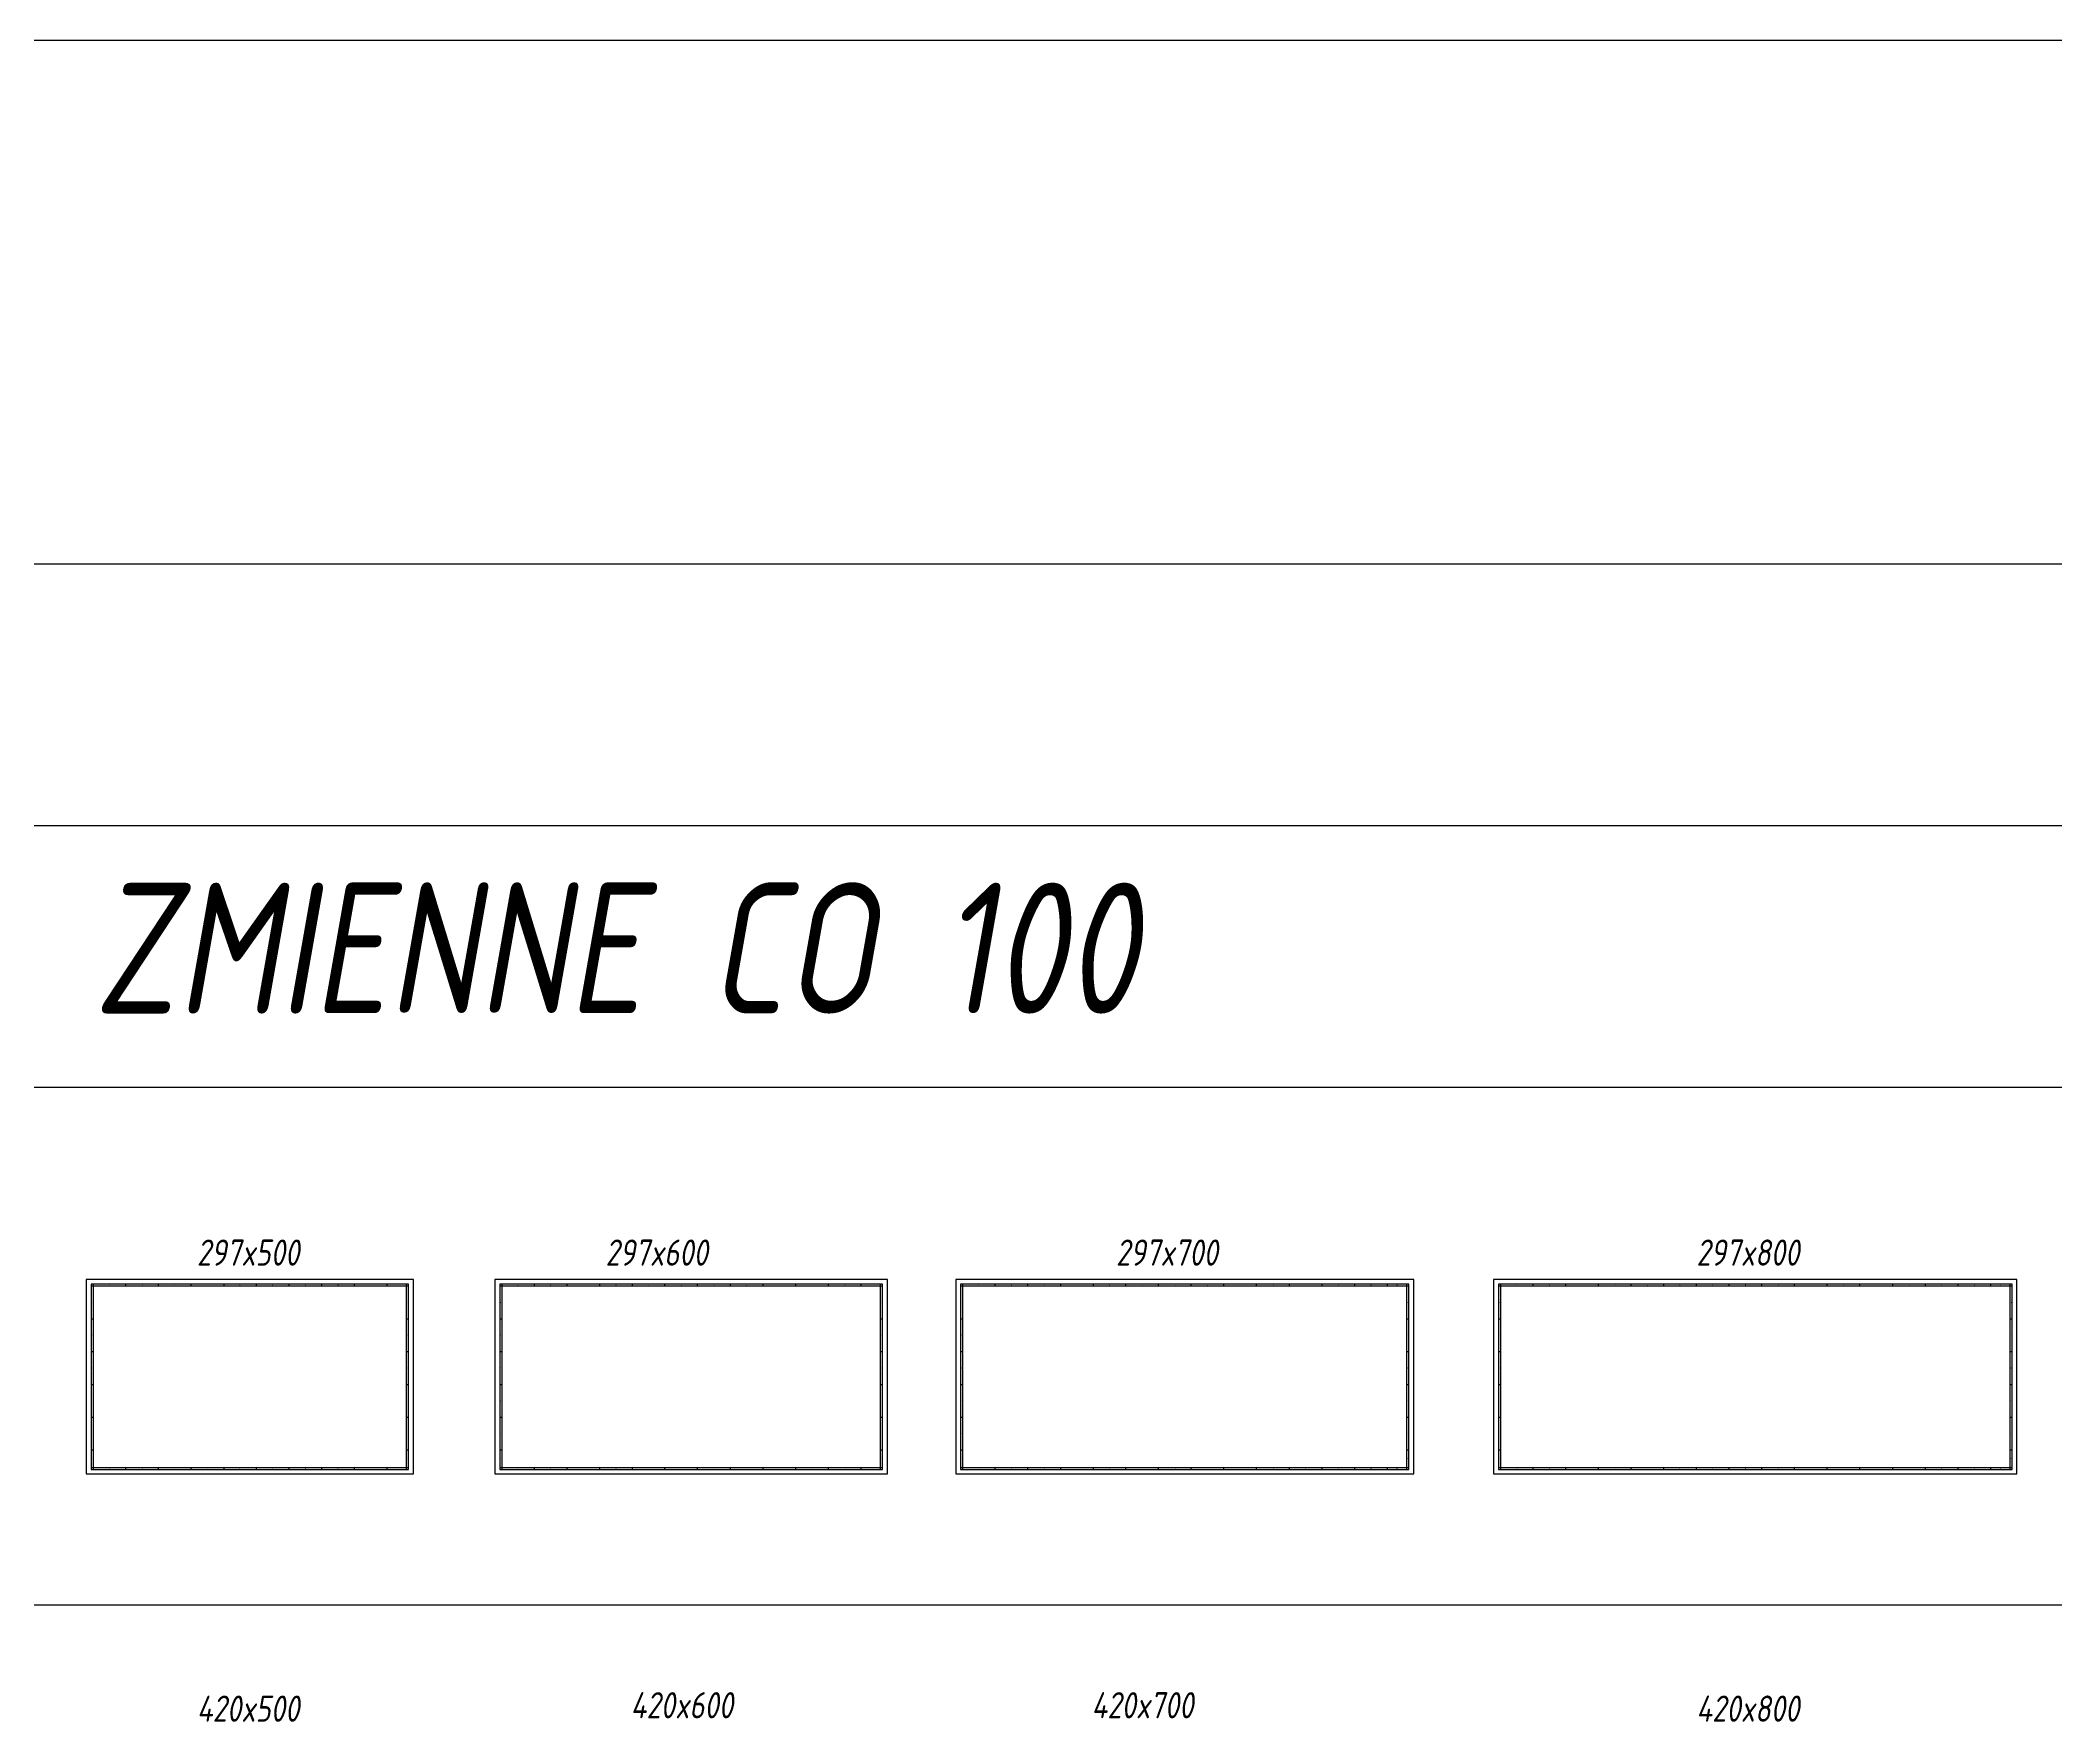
# Paper-space layout 'Layout1' of a CAD drawing. Extents: x 1062 to 21562, y 6 to 13651.
# Drawn here: x 4143 to 7223, y 11082 to 13651 of the extents above; entities that cross this region are included whole.
import ezdxf
from ezdxf.enums import TextEntityAlignment as Align

# ---------------------------------------------------------------- set-up
doc = ezdxf.new("R2010")
doc.units = 0
doc.header["$MEASUREMENT"] = 0
for name, color, linetype in [('FS_CIENKA', 4, 'Continuous'), ('FS_Opis', 6, 'Continuous'), ('FS_RAMKA', 7, 'Continuous')]:
    doc.layers.add(name, color=color, linetype=linetype)
doc.styles.add('KB 1_200', font='isocpeur.ttf', dxfattribs={"width": 0.8, "height": 48})
doc.styles.add('KB tabelka 21', font='isocpeur.ttf', dxfattribs={"height": 15})

# ---------------------------------------------------------------- blocks, each defined once
blk = doc.blocks.new('-RAMKA_297x500')
at = {"layer": 'FS_RAMKA', "color": 5}
for p, q in [((2425, 1400), (0, 1400)), ((15, 1415), (15, 0)), ((265, 1400), (265, 1415)), ((515, 1400), (515, 1415)), ((765, 1400), (765, 1415)), ((1015, 1400), (1015, 1415)), ((1262.5, 1400), (1262.5, 1415)), ((1512.5, 1400), (1512.5, 1415)), ((1762.5, 1400), (1762.5, 1415)), ((2012.5, 1400), (2012.5, 1415)), ((2262.5, 1400), (2262.5, 1415)), ((2410, 0), (2410, 1415)), ((0, 1150), (15, 1150)), ((2410, 1150), (2425, 1150)), ((0, 900), (15, 900)), ((2410, 900), (2425, 900)), ((0, 650), (15, 650)), ((2410, 650), (2425, 650)), ((0, 400), (15, 400)), ((2410, 400), (2425, 400)), ((0, 150), (15, 150)), ((0, 15), (2425, 15)), ((265, 0), (265, 15)), ((515, 0), (515, 15)), ((765, 0), (765, 15)), ((1015, 0), (1015, 15)), ((1262.5, 0), (1262.5, 15)), ((1512.5, 0), (1512.5, 15)), ((1762.5, 0), (1762.5, 15)), ((2012.5, 0), (2012.5, 15)), ((2262.5, 0), (2262.5, 15)), ((2410, 150), (2425, 150))]:
    blk.add_line(p, q, dxfattribs=at)
at = {"layer": 'FS_RAMKA'}
blk.add_lwpolyline([(-37.5, 1450), (-37.5, -35), (2462.5, -35), (2462.5, 1450)], close=True, dxfattribs=at)
at = {"layer": 'FS_RAMKA', "color": 5}
blk.add_lwpolyline([(0, 1415), (0, 0), (2425, 0), (2425, 1415)], close=True, dxfattribs=at)
at = {"layer": 'FS_RAMKA', "color": 5, "style": 'KB tabelka 21'}
for s, p in [('A', (140, 1407.5)), ('B', (390, 1407.5)), ('C', (640, 1407.5)), ('D', (890, 1407.5)), ('E', (1137.5, 1407.5)), ('F', (1387.5, 1407.5)), ('G', (1637.5, 1407.5)), ('H', (1887.5, 1407.5)), ('I', (2137.5, 1407.5)), ('J', (2336.2, 1407.5)), ('1', (7.5, 1275)), ('1', (2417.5, 1275)), ('2', (7.5, 1025)), ('2', (2417.5, 1025)), ('3', (7.5, 775)), ('3', (2417.5, 775)), ('4', (7.5, 525)), ('4', (2417.5, 525)), ('5', (7.5, 275)), ('5', (2417.5, 275)), ('6', (7.5, 82.5)), ('A', (140, 7.5)), ('B', (390, 7.5)), ('C', (640, 7.5)), ('D', (890, 7.5)), ('E', (1137.5, 7.5)), ('F', (1387.5, 7.5)), ('G', (1637.5, 7.5)), ('H', (1887.5, 7.5)), ('I', (2137.5, 7.5)), ('J', (2336.2, 7.5)), ('6', (2417.5, 82.5))]:
    blk.add_text(s, height=8, dxfattribs=at).set_placement(p, align=Align.MIDDLE_CENTER)
blk = doc.blocks.new('-RAMKA_297x600')
at = {"layer": 'FS_RAMKA', "color": 5}
for p, q in [((2925, 1400), (0, 1400)), ((15, 1415), (15, 0)), ((265, 1400), (265, 1415)), ((515, 1400), (515, 1415)), ((765, 1400), (765, 1415)), ((1015, 1400), (1015, 1415)), ((1262.5, 1400), (1262.5, 1415)), ((1512.5, 1400), (1512.5, 1415)), ((1762.5, 1400), (1762.5, 1415)), ((2012.5, 1400), (2012.5, 1415)), ((2262.5, 1400), (2262.5, 1415)), ((2512.5, 1400), (2512.5, 1415)), ((2762.5, 1400), (2762.5, 1415)), ((2910, 0), (2910, 1415)), ((0, 1150), (15, 1150)), ((2910, 1150), (2925, 1150)), ((0, 900), (15, 900)), ((2910, 900), (2925, 900)), ((0, 650), (15, 650)), ((2910, 650), (2925, 650)), ((0, 400), (15, 400)), ((2910, 400), (2925, 400)), ((0, 150), (15, 150)), ((0, 15), (2925, 15)), ((265, 0), (265, 15)), ((515, 0), (515, 15)), ((765, 0), (765, 15)), ((1015, 0), (1015, 15)), ((1262.5, 0), (1262.5, 15)), ((1512.5, 0), (1512.5, 15)), ((1762.5, 0), (1762.5, 15)), ((2012.5, 0), (2012.5, 15)), ((2262.5, 0), (2262.5, 15)), ((2512.5, 0), (2512.5, 15)), ((2762.5, 0), (2762.5, 15)), ((2910, 150), (2925, 150))]:
    blk.add_line(p, q, dxfattribs=at)
at = {"layer": 'FS_RAMKA'}
blk.add_lwpolyline([(-37.5, 1450), (-37.5, -35), (2962.5, -35), (2962.5, 1450)], close=True, dxfattribs=at)
at = {"layer": 'FS_RAMKA', "color": 5}
blk.add_lwpolyline([(0, 1415), (0, 0), (2925, 0), (2925, 1415)], close=True, dxfattribs=at)
at = {"layer": 'FS_RAMKA', "color": 5, "style": 'KB tabelka 21'}
for s, p in [('A', (140, 1407.5)), ('B', (390, 1407.5)), ('C', (640, 1407.5)), ('D', (890, 1407.5)), ('E', (1137.5, 1407.5)), ('F', (1387.5, 1407.5)), ('G', (1637.5, 1407.5)), ('H', (1887.5, 1407.5)), ('I', (2137.5, 1407.5)), ('J', (2387.5, 1407.5)), ('K', (2637.5, 1407.5)), ('L', (2836.2, 1407.5)), ('1', (7.5, 1275)), ('1', (2917.5, 1275)), ('2', (7.5, 1025)), ('2', (2917.5, 1025)), ('3', (7.5, 775)), ('3', (2917.5, 775)), ('4', (7.5, 525)), ('4', (2917.5, 525)), ('5', (7.5, 275)), ('5', (2917.5, 275)), ('6', (7.5, 82.5)), ('A', (140, 7.5)), ('B', (390, 7.5)), ('C', (640, 7.5)), ('D', (890, 7.5)), ('E', (1137.5, 7.5)), ('F', (1387.5, 7.5)), ('G', (1637.5, 7.5)), ('H', (1887.5, 7.5)), ('I', (2137.5, 7.5)), ('J', (2387.5, 7.5)), ('K', (2637.5, 7.5)), ('L', (2836.2, 7.5)), ('6', (2917.5, 82.5))]:
    blk.add_text(s, height=8, dxfattribs=at).set_placement(p, align=Align.MIDDLE_CENTER)
blk = doc.blocks.new('-RAMKA_297x700')
at = {"layer": 'FS_RAMKA', "color": 5}
for p, q in [((3425, 1400), (0, 1400)), ((15, 1415), (15, 0)), ((265, 1400), (265, 1415)), ((515, 1400), (515, 1415)), ((765, 1400), (765, 1415)), ((1015, 1400), (1015, 1415)), ((1262.5, 1400), (1262.5, 1415)), ((1512.5, 1400), (1512.5, 1415)), ((1762.5, 1400), (1762.5, 1415)), ((2012.5, 1400), (2012.5, 1415)), ((2262.5, 1400), (2262.5, 1415)), ((2512.5, 1400), (2512.5, 1415)), ((2762.5, 1400), (2762.5, 1415)), ((3012.5, 1400), (3012.5, 1415)), ((3262.5, 1400), (3262.5, 1415)), ((3410, 0), (3410, 1415)), ((0, 1150), (15, 1150)), ((3410, 1150), (3425, 1150)), ((0, 900), (15, 900)), ((3410, 900), (3425, 900)), ((0, 650), (15, 650)), ((3410, 650), (3425, 650)), ((0, 400), (15, 400)), ((3410, 400), (3425, 400)), ((0, 150), (15, 150)), ((0, 15), (3425, 15)), ((265, 0), (265, 15)), ((515, 0), (515, 15)), ((765, 0), (765, 15)), ((1015, 0), (1015, 15)), ((1262.5, 0), (1262.5, 15)), ((1512.5, 0), (1512.5, 15)), ((1762.5, 0), (1762.5, 15)), ((2012.5, 0), (2012.5, 15)), ((2262.5, 0), (2262.5, 15)), ((2512.5, 0), (2512.5, 15)), ((2762.5, 0), (2762.5, 15)), ((3012.5, 0), (3012.5, 15)), ((3262.5, 0), (3262.5, 15)), ((3410, 150), (3425, 150))]:
    blk.add_line(p, q, dxfattribs=at)
at = {"layer": 'FS_RAMKA'}
blk.add_lwpolyline([(-37.5, 1450), (-37.5, -35), (3462.5, -35), (3462.5, 1450)], close=True, dxfattribs=at)
at = {"layer": 'FS_RAMKA', "color": 5}
blk.add_lwpolyline([(0, 1415), (0, 0), (3425, 0), (3425, 1415)], close=True, dxfattribs=at)
at = {"layer": 'FS_RAMKA', "color": 5, "style": 'KB tabelka 21'}
for s, p in [('A', (140, 1407.5)), ('B', (390, 1407.5)), ('C', (640, 1407.5)), ('D', (890, 1407.5)), ('E', (1137.5, 1407.5)), ('F', (1387.5, 1407.5)), ('G', (1637.5, 1407.5)), ('H', (1887.5, 1407.5)), ('I', (2137.5, 1407.5)), ('J', (2387.5, 1407.5)), ('K', (2637.5, 1407.5)), ('L', (2887.5, 1407.5)), ('M', (3137.5, 1407.5)), ('N', (3336.2, 1407.5)), ('1', (7.5, 1275)), ('1', (3417.5, 1275)), ('2', (7.5, 1025)), ('2', (3417.5, 1025)), ('3', (7.5, 775)), ('3', (3417.5, 775)), ('4', (7.5, 525)), ('4', (3417.5, 525)), ('5', (7.5, 275)), ('5', (3417.5, 275)), ('6', (7.5, 82.5)), ('A', (140, 7.5)), ('B', (390, 7.5)), ('C', (640, 7.5)), ('D', (890, 7.5)), ('E', (1137.5, 7.5)), ('F', (1387.5, 7.5)), ('G', (1637.5, 7.5)), ('H', (1887.5, 7.5)), ('I', (2137.5, 7.5)), ('J', (2387.5, 7.5)), ('K', (2637.5, 7.5)), ('L', (2887.5, 7.5)), ('M', (3137.5, 7.5)), ('N', (3336.2, 7.5)), ('6', (3417.5, 82.5))]:
    blk.add_text(s, height=8, dxfattribs=at).set_placement(p, align=Align.MIDDLE_CENTER)
blk = doc.blocks.new('-RAMKA_297x800')
at = {"layer": 'FS_RAMKA', "color": 5}
for p, q in [((3925, 1400), (0, 1400)), ((15, 1415), (15, 0)), ((265, 1400), (265, 1415)), ((515, 1400), (515, 1415)), ((765, 1400), (765, 1415)), ((1015, 1400), (1015, 1415)), ((1262.5, 1400), (1262.5, 1415)), ((1512.5, 1400), (1512.5, 1415)), ((1762.5, 1400), (1762.5, 1415)), ((2012.5, 1400), (2012.5, 1415)), ((2262.5, 1400), (2262.5, 1415)), ((2512.5, 1400), (2512.5, 1415)), ((2762.5, 1400), (2762.5, 1415)), ((3012.5, 1400), (3012.5, 1415)), ((3262.5, 1400), (3262.5, 1415)), ((3512.5, 1400), (3512.5, 1415)), ((3762.5, 1400), (3762.5, 1415)), ((3910, 0), (3910, 1415)), ((0, 1150), (15, 1150)), ((3910, 1150), (3925, 1150)), ((0, 900), (15, 900)), ((3910, 900), (3925, 900)), ((0, 650), (15, 650)), ((3910, 650), (3925, 650)), ((0, 400), (15, 400)), ((3910, 400), (3925, 400)), ((0, 150), (15, 150)), ((0, 15), (3925, 15)), ((265, 0), (265, 15)), ((515, 0), (515, 15)), ((765, 0), (765, 15)), ((1015, 0), (1015, 15)), ((1262.5, 0), (1262.5, 15)), ((1512.5, 0), (1512.5, 15)), ((1762.5, 0), (1762.5, 15)), ((2012.5, 0), (2012.5, 15)), ((2262.5, 0), (2262.5, 15)), ((2512.5, 0), (2512.5, 15)), ((2762.5, 0), (2762.5, 15)), ((3012.5, 0), (3012.5, 15)), ((3262.5, 0), (3262.5, 15)), ((3512.5, 0), (3512.5, 15)), ((3762.5, 0), (3762.5, 15)), ((3910, 150), (3925, 150))]:
    blk.add_line(p, q, dxfattribs=at)
at = {"layer": 'FS_RAMKA'}
blk.add_lwpolyline([(-37.5, 1450), (-37.5, -35), (3962.5, -35), (3962.5, 1450)], close=True, dxfattribs=at)
at = {"layer": 'FS_RAMKA', "color": 5}
blk.add_lwpolyline([(0, 1415), (0, 0), (3925, 0), (3925, 1415)], close=True, dxfattribs=at)
at = {"layer": 'FS_RAMKA', "color": 5, "style": 'KB tabelka 21'}
for s, p in [('A', (140, 1407.5)), ('B', (390, 1407.5)), ('C', (640, 1407.5)), ('D', (890, 1407.5)), ('E', (1137.5, 1407.5)), ('F', (1387.5, 1407.5)), ('G', (1637.5, 1407.5)), ('H', (1887.5, 1407.5)), ('I', (2137.5, 1407.5)), ('J', (2387.5, 1407.5)), ('K', (2637.5, 1407.5)), ('L', (2887.5, 1407.5)), ('M', (3137.5, 1407.5)), ('N', (3387.5, 1407.5)), ('O', (3637.5, 1407.5)), ('P', (3836.3, 1407.5)), ('1', (7.5, 1275)), ('1', (3917.5, 1275)), ('2', (7.5, 1025)), ('2', (3917.5, 1025)), ('3', (7.5, 775)), ('3', (3917.5, 775)), ('4', (7.5, 525)), ('4', (3917.5, 525)), ('5', (7.5, 275)), ('5', (3917.5, 275)), ('6', (7.5, 82.5)), ('A', (140, 7.5)), ('B', (390, 7.5)), ('C', (640, 7.5)), ('D', (890, 7.5)), ('E', (1137.5, 7.5)), ('F', (1387.5, 7.5)), ('G', (1637.5, 7.5)), ('H', (1887.5, 7.5)), ('I', (2137.5, 7.5)), ('J', (2387.5, 7.5)), ('K', (2637.5, 7.5)), ('L', (2887.5, 7.5)), ('M', (3137.5, 7.5)), ('N', (3387.5, 7.5)), ('O', (3637.5, 7.5)), ('P', (3836.3, 7.5)), ('6', (3917.5, 82.5))]:
    blk.add_text(s, height=8, dxfattribs=at).set_placement(p, align=Align.MIDDLE_CENTER)

psp = doc.layouts.get("Layout1")

# ---------------------------------------------------------------- linework, layer by layer
at = {"layer": 'FS_CIENKA'}
psp.add_line((1062.4, 11260.2), (21562.4, 11260.2), dxfattribs=at)
at = {"layer": 'FS_RAMKA'}
for points in [[(2062.4, 13651.3), (21562.4, 13651.3)], [(2062.4, 12851.3), (18062.4, 12851.3)], [(2062.4, 12451.3), (18062.4, 12451.3)], [(1062.4, 12051.3), (21562.4, 12051.3)]]:
    psp.add_lwpolyline(points, dxfattribs=at)

# ---------------------------------------------------------------- block references
at = {"layer": 'FS_RAMKA', "xscale": 0.2, "yscale": 0.2, "zscale": 0.2}
for name, p in [('-RAMKA_297x500', (4220.5, 11467.2)), ('-RAMKA_297x600', (4844.9, 11467.2)), ('-RAMKA_297x700', (5549.3, 11467.2)), ('-RAMKA_297x800', (6371.4, 11467.2))]:
    psp.add_blockref(name, p, dxfattribs=at)

# ---------------------------------------------------------------- texts
at = {"layer": 'FS_Opis', "color": 1, "ltscale": 3, "style": 'KB 1_200', "oblique": 10, "width": 0.8}
for s, height, p in [('ZMIENNE CO 100', 200, (4224, 12163.9)), ('297x500', 40, (4382.1, 11778.6)), ('297x600', 40, (5006.6, 11778.6)), ('297x700', 40, (5786.9, 11778.6)), ('297x800', 40, (6673.9, 11778.6)), ('420x500', 40, (4382.1, 11081.6)), ('420x600', 40, (5045.1, 11086.8)), ('420x700', 40, (5749.5, 11086.8)), ('420x800', 40, (6673.9, 11081.6))]:
    psp.add_text(s, height=height, dxfattribs=at).set_placement(p)

doc.saveas('drawing.dxf')
